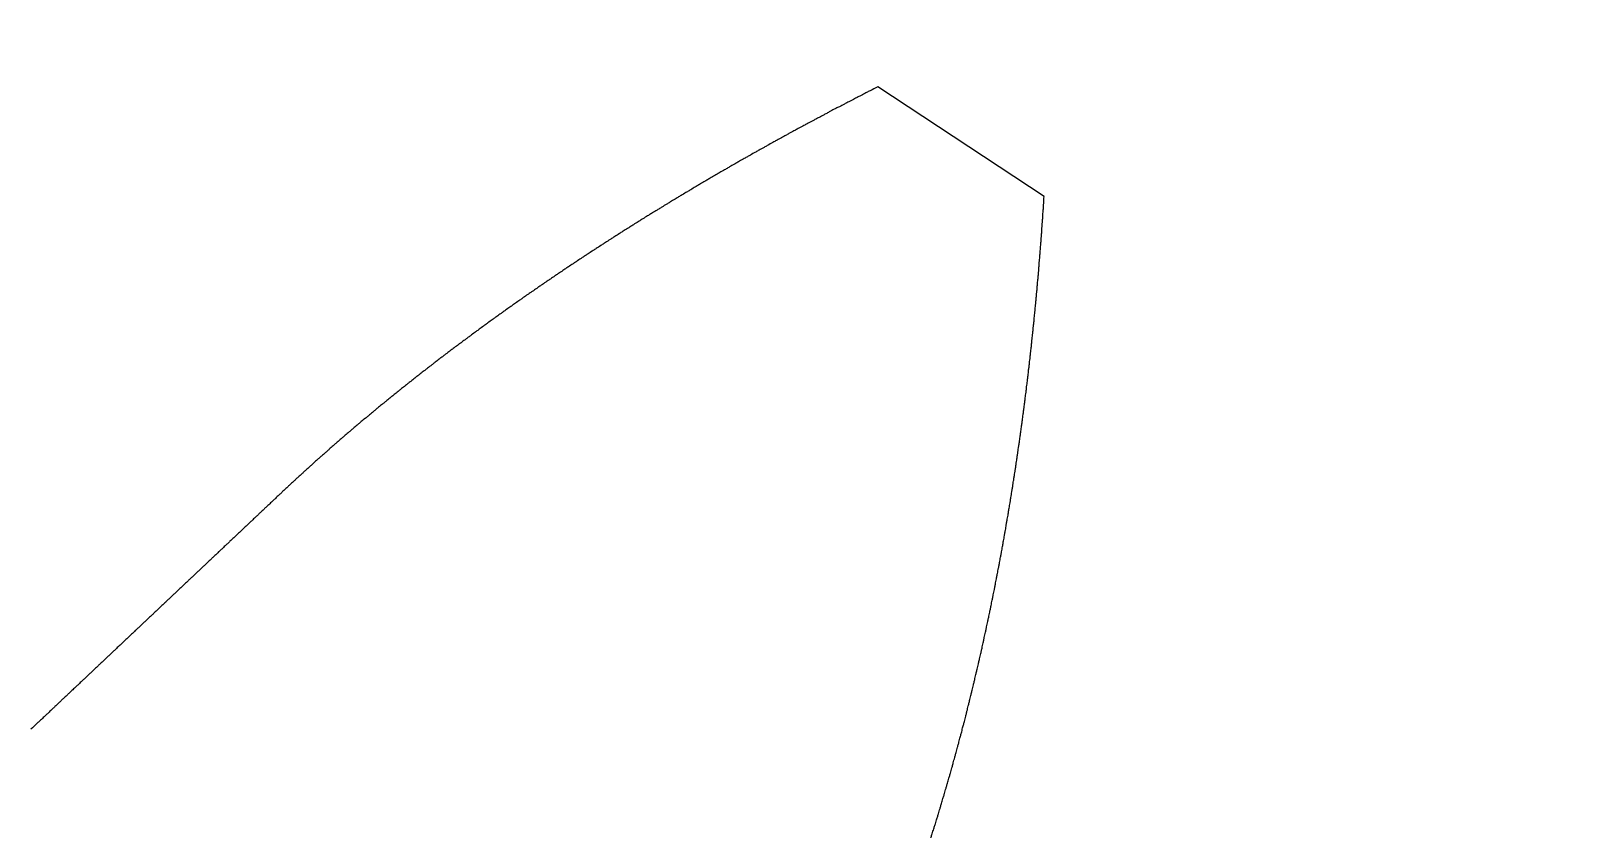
# Model space of a CAD drawing. Header units: millimetres. Extents: x -99 to 99, y -114 to 99.
# Drawn here: x 32.99 to 52.26, y 59.22 to 69.15 of the extents above; entities that cross this region are included whole.
import ezdxf

# ---------------------------------------------------------------- set-up
doc = ezdxf.new("R2010")
doc.units = ezdxf.units.MM

msp = doc.modelspace()

# ---------------------------------------------------------------- linework, layer by layer
at = {"color": 7, "linetype": 'Continuous', "lineweight": 25}
msp.add_line((45.61, 67.09), (43.538, 68.452), dxfattribs=at)
msp.add_circle((0, 0), 99, dxfattribs=at)
for points, knots in [([(43.538, 68.452), (43.506, 68.436), (43.474, 68.42), (43.442, 68.403), (43.435, 68.4), (43.42, 68.393), (43.399, 68.382), (43.385, 68.374), (43.378, 68.371), (43.357, 68.36), (43.335, 68.349), (43.314, 68.338), (43.307, 68.334), (43.293, 68.327), (43.271, 68.316), (43.257, 68.309), (43.25, 68.305), (43.229, 68.294), (43.208, 68.283), (43.187, 68.272), (43.179, 68.269), (43.165, 68.261), (43.144, 68.25), (43.13, 68.243), (43.123, 68.239), (43.102, 68.228), (43.081, 68.217), (43.06, 68.206), (43.053, 68.202), (43.038, 68.195), (43.017, 68.184), (43.003, 68.177), (42.996, 68.173), (42.975, 68.162), (42.954, 68.151), (42.933, 68.14), (42.926, 68.136), (42.912, 68.128), (42.891, 68.117), (42.877, 68.11), (42.87, 68.106), (42.849, 68.095), (42.828, 68.084), (42.807, 68.073), (42.8, 68.069), (42.786, 68.062), (42.765, 68.05), (42.751, 68.043), (42.744, 68.039), (42.723, 68.028), (42.702, 68.017), (42.681, 68.005), (42.674, 68.002), (42.66, 67.994), (42.639, 67.983), (42.625, 67.976), (42.619, 67.972), (42.598, 67.961), (42.577, 67.949), (42.556, 67.938), (42.549, 67.934), (42.535, 67.927), (42.514, 67.915), (42.5, 67.908), (42.494, 67.904), (42.473, 67.893), (42.452, 67.881), (42.431, 67.87), (42.424, 67.866), (42.41, 67.859), (42.39, 67.847), (42.376, 67.84), (42.369, 67.836), (42.348, 67.825), (42.327, 67.813), (42.307, 67.802), (42.3, 67.798), (42.286, 67.79), (42.265, 67.779), (42.252, 67.771), (42.245, 67.768), (42.224, 67.756), (42.203, 67.745), (42.183, 67.733), (42.176, 67.729), (42.162, 67.722), (42.142, 67.71), (42.128, 67.703), (42.121, 67.699), (42.1, 67.687), (42.08, 67.676), (42.059, 67.664), (42.053, 67.661), (42.039, 67.653), (42.018, 67.641), (42.005, 67.634), (41.998, 67.63), (41.977, 67.618), (41.957, 67.607), (41.936, 67.595), (41.929, 67.591), (41.916, 67.584), (41.895, 67.572), (41.882, 67.564), (41.875, 67.56), (41.855, 67.549), (41.834, 67.537), (41.814, 67.526), (41.807, 67.522), (41.793, 67.514), (41.773, 67.502), (41.759, 67.494), (41.753, 67.491), (41.732, 67.479), (41.712, 67.467), (41.692, 67.456), (41.685, 67.452), (41.671, 67.444), (41.651, 67.432), (41.637, 67.424), (41.631, 67.42), (41.61, 67.409), (41.59, 67.397), (41.57, 67.385), (41.563, 67.381), (41.55, 67.374), (41.529, 67.362), (41.516, 67.354), (41.509, 67.35), (41.489, 67.338), (41.469, 67.326), (41.449, 67.315), (41.442, 67.311), (41.428, 67.303), (41.408, 67.291), (41.395, 67.283), (41.388, 67.279), (41.368, 67.267), (41.348, 67.255), (41.328, 67.244), (41.321, 67.24), (41.308, 67.232), (41.288, 67.22), (41.274, 67.212), (41.268, 67.208), (41.248, 67.196), (41.228, 67.184), (41.208, 67.172), (41.201, 67.168), (41.188, 67.16), (41.168, 67.148), (41.154, 67.14), (41.148, 67.136), (41.128, 67.125), (41.108, 67.113), (41.088, 67.101), (41.081, 67.097), (41.068, 67.089), (41.048, 67.077), (41.035, 67.069), (41.028, 67.065), (41.008, 67.053), (40.988, 67.041), (40.968, 67.029), (40.962, 67.025), (40.948, 67.017), (40.929, 67.005), (40.915, 66.996), (40.909, 66.992), (40.889, 66.98), (40.869, 66.968), (40.849, 66.956), (40.843, 66.952), (40.83, 66.944), (40.81, 66.932), (40.797, 66.924), (40.79, 66.92), (40.77, 66.908), (40.751, 66.896), (40.731, 66.883), (40.724, 66.879), (40.711, 66.871), (40.691, 66.859), (40.678, 66.851), (40.672, 66.847), (40.652, 66.835), (40.633, 66.823), (40.613, 66.81), (40.606, 66.806), (40.593, 66.798), (40.574, 66.786), (40.561, 66.778), (40.554, 66.774), (40.535, 66.762), (40.515, 66.749), (40.495, 66.737), (40.489, 66.733), (40.476, 66.725), (40.456, 66.712), (40.443, 66.704), (40.437, 66.7), (40.417, 66.688), (40.398, 66.676), (40.378, 66.663), (40.372, 66.659), (40.359, 66.651), (40.339, 66.639), (40.326, 66.63), (40.32, 66.626), (40.301, 66.614), (40.281, 66.602), (40.262, 66.589), (40.255, 66.585), (40.242, 66.577), (40.223, 66.564), (40.21, 66.556), (40.204, 66.552), (40.184, 66.54), (40.165, 66.527), (40.146, 66.515), (40.139, 66.511), (40.126, 66.502), (40.107, 66.49), (40.094, 66.481), (40.088, 66.477), (40.069, 66.465), (40.049, 66.452), (40.03, 66.44), (40.024, 66.436), (40.011, 66.427), (39.992, 66.415), (39.979, 66.407), (39.972, 66.402), (39.953, 66.39), (39.934, 66.377), (39.915, 66.365), (39.909, 66.361), (39.896, 66.352), (39.877, 66.34), (39.864, 66.331), (39.858, 66.327), (39.839, 66.314), (39.819, 66.302), (39.8, 66.289), (39.794, 66.285), (39.781, 66.277), (39.762, 66.264), (39.75, 66.256), (39.743, 66.251), (39.724, 66.239), (39.705, 66.226), (39.686, 66.213), (39.68, 66.209), (39.667, 66.201), (39.648, 66.188), (39.636, 66.18), (39.629, 66.175), (39.61, 66.163), (39.592, 66.15), (39.573, 66.137), (39.566, 66.133), (39.554, 66.124), (39.535, 66.112), (39.522, 66.103), (39.516, 66.099), (39.497, 66.086), (39.478, 66.073), (39.46, 66.061), (39.453, 66.056), (39.441, 66.048), (39.422, 66.035), (39.409, 66.027), (39.403, 66.022), (39.384, 66.009), (39.366, 65.997), (39.347, 65.984), (39.341, 65.979), (39.328, 65.971), (39.309, 65.958), (39.297, 65.949), (39.291, 65.945), (39.272, 65.932), (39.253, 65.919), (39.235, 65.906), (39.229, 65.902), (39.216, 65.894), (39.198, 65.881), (39.185, 65.872), (39.179, 65.868), (39.16, 65.855), (39.142, 65.842), (39.123, 65.829), (39.117, 65.825), (39.105, 65.816), (39.086, 65.803), (39.074, 65.794), (39.068, 65.79), (39.049, 65.777), (39.031, 65.764), (39.012, 65.751), (39.006, 65.747), (38.994, 65.738), (38.975, 65.725), (38.963, 65.716), (38.957, 65.712), (38.938, 65.699), (38.92, 65.686), (38.902, 65.673), (38.895, 65.668), (38.883, 65.66), (38.865, 65.646), (38.853, 65.638), (38.846, 65.633), (38.828, 65.62), (38.81, 65.607), (38.792, 65.594), (38.785, 65.59), (38.773, 65.581), (38.755, 65.568), (38.743, 65.559), (38.737, 65.554), (38.718, 65.541), (38.7, 65.528), (38.682, 65.515), (38.676, 65.51), (38.664, 65.502), (38.646, 65.488), (38.634, 65.48), (38.627, 65.475), (38.609, 65.462), (38.591, 65.449), (38.573, 65.436), (38.567, 65.431), (38.555, 65.422), (38.537, 65.409), (38.525, 65.4), (38.519, 65.396), (38.501, 65.382), (38.483, 65.369), (38.465, 65.356), (38.459, 65.351), (38.447, 65.342), (38.429, 65.329), (38.417, 65.32), (38.411, 65.316), (38.393, 65.302), (38.375, 65.289), (38.357, 65.276), (38.351, 65.271), (38.339, 65.262), (38.321, 65.249), (38.309, 65.24), (38.303, 65.235), (38.285, 65.222), (38.267, 65.209), (38.249, 65.195), (38.243, 65.191), (38.231, 65.182), (38.214, 65.168), (38.202, 65.159), (38.196, 65.155), (38.178, 65.141), (38.16, 65.128), (38.142, 65.114), (38.137, 65.11), (38.125, 65.101), (38.107, 65.087), (38.095, 65.078), (38.089, 65.074), (38.072, 65.06), (38.054, 65.047), (38.036, 65.033), (38.03, 65.029), (38.019, 65.02), (38.001, 65.006), (37.989, 64.997), (37.983, 64.992), (37.966, 64.979), (37.948, 64.965), (37.93, 64.952), (37.925, 64.947), (37.913, 64.938), (37.895, 64.924), (37.884, 64.915), (37.878, 64.911), (37.86, 64.897), (37.843, 64.883), (37.825, 64.87), (37.82, 64.865), (37.808, 64.856), (37.79, 64.842), (37.779, 64.833), (37.773, 64.829), (37.756, 64.815), (37.738, 64.801), (37.721, 64.787), (37.715, 64.783), (37.703, 64.774), (37.686, 64.76), (37.674, 64.751), (37.669, 64.746), (37.651, 64.732), (37.634, 64.719), (37.617, 64.705), (37.611, 64.7), (37.599, 64.691), (37.582, 64.677), (37.571, 64.668), (37.565, 64.663), (37.548, 64.649), (37.531, 64.636), (37.513, 64.622), (37.508, 64.617), (37.496, 64.608), (37.479, 64.594), (37.468, 64.585), (37.462, 64.58), (37.445, 64.566), (37.428, 64.552), (37.41, 64.538), (37.405, 64.534), (37.393, 64.524), (37.376, 64.51), (37.365, 64.501), (37.359, 64.497), (37.342, 64.483), (37.325, 64.469), (37.308, 64.455), (37.303, 64.45), (37.291, 64.441), (37.274, 64.427), (37.263, 64.417), (37.257, 64.413), (37.24, 64.398), (37.223, 64.384), (37.207, 64.37), (37.201, 64.366), (37.19, 64.356), (37.173, 64.342), (37.162, 64.333), (37.156, 64.328), (37.139, 64.314), (37.122, 64.3), (37.105, 64.286), (37.1, 64.281), (37.089, 64.272), (37.072, 64.258), (37.061, 64.248), (37.055, 64.243), (37.038, 64.229), (37.022, 64.215), (37.005, 64.201), (36.999, 64.196), (36.988, 64.187), (36.972, 64.173), (36.961, 64.163), (36.955, 64.158), (36.938, 64.144), (36.922, 64.13), (36.905, 64.116), (36.9, 64.111), (36.889, 64.101), (36.872, 64.087), (36.861, 64.078), (36.855, 64.073), (36.839, 64.059), (36.822, 64.044), (36.806, 64.03), (36.8, 64.025), (36.789, 64.016), (36.773, 64.001), (36.762, 63.992), (36.757, 63.987), (36.74, 63.973), (36.724, 63.958), (36.707, 63.944), (36.702, 63.939), (36.691, 63.93), (36.675, 63.915), (36.664, 63.906), (36.658, 63.901), (36.642, 63.886), (36.626, 63.872), (36.609, 63.857), (36.604, 63.853), (36.593, 63.843), (36.577, 63.829), (36.566, 63.819), (36.561, 63.814), (36.544, 63.8), (36.528, 63.785), (36.512, 63.771), (36.507, 63.766), (36.496, 63.756), (36.48, 63.742), (36.469, 63.732), (36.464, 63.727), (36.448, 63.712), (36.432, 63.698), (36.415, 63.683), (36.41, 63.678), (36.399, 63.669), (36.383, 63.654), (36.373, 63.644), (36.367, 63.639), (36.351, 63.625), (36.335, 63.61), (36.319, 63.596), (36.314, 63.591), (36.304, 63.581), (36.288, 63.566), (36.277, 63.557), (36.272, 63.552), (36.256, 63.537), (36.24, 63.522), (36.224, 63.508), (36.219, 63.503), (36.208, 63.493), (36.193, 63.478), (36.182, 63.468), (36.177, 63.463), (36.161, 63.449), (36.145, 63.434), (36.13, 63.419), (36.124, 63.414), (36.114, 63.404), (36.098, 63.389), (36.088, 63.38), (36.082, 63.375), (36.067, 63.36), (36.051, 63.345), (36.035, 63.33), (36.03, 63.325), (36.02, 63.315), (36.004, 63.301), (35.993, 63.291), (35.988, 63.286), (35.973, 63.271), (35.957, 63.256), (35.941, 63.241), (35.936, 63.236), (35.925, 63.227), (35.91, 63.212), (35.899, 63.202), (35.894, 63.197), (35.878, 63.182), (35.863, 63.167), (35.847, 63.153), (35.842, 63.148), (35.831, 63.138), (35.816, 63.123), (35.805, 63.113), (35.8, 63.108), (35.784, 63.093), (35.769, 63.079), (35.753, 63.064), (35.748, 63.059), (35.737, 63.049), (35.721, 63.034), (35.711, 63.024), (35.706, 63.019), (35.69, 63.004), (35.674, 62.99), (35.659, 62.975), (35.653, 62.97), (35.643, 62.96), (35.627, 62.945), (35.617, 62.935), (35.612, 62.93), (35.596, 62.916), (35.58, 62.901), (35.564, 62.886), (35.559, 62.881), (35.549, 62.871), (35.533, 62.856), (35.523, 62.846), (35.517, 62.842), (35.502, 62.827), (35.486, 62.812), (35.47, 62.797), (35.465, 62.792), (35.455, 62.782), (35.439, 62.767), (35.428, 62.758), (35.423, 62.753), (35.407, 62.738), (35.392, 62.723), (35.376, 62.708), (35.371, 62.703), (35.36, 62.693), (35.345, 62.679), (35.334, 62.669), (35.329, 62.664), (35.313, 62.649), (35.297, 62.634), (35.282, 62.619), (35.276, 62.614), (35.266, 62.604), (35.25, 62.59), (35.24, 62.58), (35.235, 62.575), (35.219, 62.56), (35.203, 62.545), (35.187, 62.53), (35.182, 62.525), (35.172, 62.515), (35.156, 62.501), (35.146, 62.491), (35.14, 62.486), (35.125, 62.471), (35.109, 62.456), (35.093, 62.441), (35.088, 62.436), (35.077, 62.427), (35.062, 62.412), (35.051, 62.402), (35.046, 62.397), (35.03, 62.382), (35.015, 62.367), (34.999, 62.352), (34.994, 62.347), (34.983, 62.338), (34.967, 62.323), (34.957, 62.313), (34.952, 62.308), (34.936, 62.293), (34.92, 62.278), (34.905, 62.263), (34.899, 62.258), (34.889, 62.249), (34.873, 62.234), (34.863, 62.224), (34.857, 62.219), (34.842, 62.204), (34.826, 62.189), (34.81, 62.174), (34.805, 62.169), (34.794, 62.16), (34.779, 62.145), (34.768, 62.135), (34.763, 62.13), (34.747, 62.115), (34.732, 62.1), (34.716, 62.085), (34.711, 62.08), (34.7, 62.071), (34.684, 62.056), (34.674, 62.046), (34.669, 62.041), (34.653, 62.026), (34.637, 62.011), (34.621, 61.996), (34.616, 61.991), (34.606, 61.982), (34.59, 61.967), (34.58, 61.957), (34.574, 61.952), (34.559, 61.937), (34.543, 61.922), (34.527, 61.907), (34.522, 61.902), (34.511, 61.892), (34.496, 61.878), (34.485, 61.868), (34.48, 61.863), (34.464, 61.848), (34.448, 61.833), (34.433, 61.818), (34.427, 61.813), (34.417, 61.803), (34.401, 61.789), (34.391, 61.779), (34.386, 61.774), (34.37, 61.759), (34.354, 61.744), (34.338, 61.729), (34.333, 61.724), (34.323, 61.714), (34.307, 61.699), (34.296, 61.69), (34.291, 61.685), (34.275, 61.67), (34.26, 61.655), (34.244, 61.64), (34.239, 61.635), (34.228, 61.625), (34.212, 61.61), (34.202, 61.6), (34.197, 61.596), (34.181, 61.581), (34.165, 61.566), (34.149, 61.551), (34.144, 61.546), (34.134, 61.536), (34.118, 61.521), (34.107, 61.511), (34.102, 61.506), (34.086, 61.492), (34.071, 61.477), (34.055, 61.462), (34.05, 61.457), (34.039, 61.447), (34.023, 61.432), (34.013, 61.422), (34.008, 61.417), (33.992, 61.402), (33.976, 61.388), (33.96, 61.373), (33.955, 61.368), (33.945, 61.358), (33.929, 61.343), (33.918, 61.333), (33.913, 61.328), (33.897, 61.313), (33.882, 61.298), (33.866, 61.284), (33.861, 61.279), (33.85, 61.269), (33.834, 61.254), (33.824, 61.244), (33.819, 61.239), (33.803, 61.224), (33.787, 61.209), (33.771, 61.194), (33.766, 61.189), (33.756, 61.18), (33.74, 61.165), (33.729, 61.155), (33.724, 61.15), (33.708, 61.135), (33.693, 61.12), (33.677, 61.105), (33.672, 61.1), (33.661, 61.09), (33.645, 61.075), (33.635, 61.066), (33.63, 61.061), (33.614, 61.046), (33.598, 61.031), (33.582, 61.016), (33.577, 61.011), (33.567, 61.001), (33.551, 60.986), (33.54, 60.976), (33.535, 60.971), (33.519, 60.957), (33.504, 60.942), (33.488, 60.927), (33.483, 60.922), (33.472, 60.912), (33.456, 60.897), (33.446, 60.887), (33.441, 60.882), (33.425, 60.867), (33.409, 60.852), (33.393, 60.838), (33.388, 60.833), (33.377, 60.823), (33.362, 60.808), (33.351, 60.798), (33.346, 60.793), (33.33, 60.778), (33.314, 60.763), (33.299, 60.748), (33.293, 60.743), (33.283, 60.733), (33.267, 60.719), (33.257, 60.709), (33.251, 60.704), (33.236, 60.689), (33.22, 60.674), (33.204, 60.659), (33.199, 60.654), (33.188, 60.644), (33.172, 60.629), (33.162, 60.619), (33.157, 60.614), (33.141, 60.6), (33.125, 60.585), (33.109, 60.57), (33.104, 60.565), (33.094, 60.555), (33.078, 60.54), (33.067, 60.53), (33.062, 60.525), (33.038, 60.503), (33.015, 60.48), (32.991, 60.458)], [0, 0, 0, 0, 0.008107, 0.008107, 0.008107, 0.009907, 0.011708, 0.013508, 0.013508, 0.013508, 0.018904, 0.018904, 0.018904, 0.020702, 0.022499, 0.024297, 0.024297, 0.024297, 0.029685, 0.029685, 0.029685, 0.03148, 0.033275, 0.035069, 0.035069, 0.035069, 0.040449, 0.040449, 0.040449, 0.042241, 0.044033, 0.045825, 0.045825, 0.045825, 0.051197, 0.051197, 0.051197, 0.052986, 0.054776, 0.056565, 0.056565, 0.056565, 0.061928, 0.061928, 0.061928, 0.063715, 0.065501, 0.067288, 0.067288, 0.067288, 0.072643, 0.072643, 0.072643, 0.074427, 0.07621, 0.077994, 0.077994, 0.077994, 0.083341, 0.083341, 0.083341, 0.085122, 0.086903, 0.088684, 0.088684, 0.088684, 0.094023, 0.094023, 0.094023, 0.095801, 0.097579, 0.099358, 0.099358, 0.099358, 0.104688, 0.104688, 0.104688, 0.106464, 0.108239, 0.110015, 0.110015, 0.110015, 0.115337, 0.115337, 0.115337, 0.11711, 0.118882, 0.120655, 0.120655, 0.120655, 0.125969, 0.125969, 0.125969, 0.127739, 0.129509, 0.131279, 0.131279, 0.131279, 0.136585, 0.136585, 0.136585, 0.138352, 0.140119, 0.141886, 0.141886, 0.141886, 0.147184, 0.147184, 0.147184, 0.148948, 0.150713, 0.152477, 0.152477, 0.152477, 0.157767, 0.157767, 0.157767, 0.159528, 0.16129, 0.163052, 0.163052, 0.163052, 0.168333, 0.168333, 0.168333, 0.170092, 0.171851, 0.17361, 0.17361, 0.17361, 0.178883, 0.178883, 0.178883, 0.180639, 0.182395, 0.184151, 0.184151, 0.184151, 0.189416, 0.189416, 0.189416, 0.191169, 0.192923, 0.194676, 0.194676, 0.194676, 0.199933, 0.199933, 0.199933, 0.201683, 0.203434, 0.205185, 0.205185, 0.205185, 0.210433, 0.210433, 0.210433, 0.212181, 0.213929, 0.215677, 0.215677, 0.215677, 0.220916, 0.220916, 0.220916, 0.222662, 0.224407, 0.226152, 0.226152, 0.226152, 0.231384, 0.231384, 0.231384, 0.233126, 0.234869, 0.236611, 0.236611, 0.236611, 0.241834, 0.241834, 0.241834, 0.243574, 0.245314, 0.247053, 0.247053, 0.247053, 0.252268, 0.252268, 0.252268, 0.254005, 0.255742, 0.257479, 0.257479, 0.257479, 0.262686, 0.262686, 0.262686, 0.26442, 0.266155, 0.267889, 0.267889, 0.267889, 0.273087, 0.273087, 0.273087, 0.274819, 0.27655, 0.278282, 0.278282, 0.278282, 0.283472, 0.283472, 0.283472, 0.285201, 0.286929, 0.288658, 0.288658, 0.288658, 0.29384, 0.29384, 0.29384, 0.295566, 0.297292, 0.299018, 0.299018, 0.299018, 0.304192, 0.304192, 0.304192, 0.305915, 0.307638, 0.309362, 0.309362, 0.309362, 0.314527, 0.314527, 0.314527, 0.316247, 0.317968, 0.319688, 0.319688, 0.319688, 0.324846, 0.324846, 0.324846, 0.326563, 0.328281, 0.329999, 0.329999, 0.329999, 0.335148, 0.335148, 0.335148, 0.336863, 0.338578, 0.340293, 0.340293, 0.340293, 0.345434, 0.345434, 0.345434, 0.347146, 0.348858, 0.35057, 0.35057, 0.35057, 0.355703, 0.355703, 0.355703, 0.357412, 0.359122, 0.360831, 0.360831, 0.360831, 0.365955, 0.365955, 0.365955, 0.367662, 0.369369, 0.371076, 0.371076, 0.371076, 0.376192, 0.376192, 0.376192, 0.377895, 0.379599, 0.381303, 0.381303, 0.381303, 0.386411, 0.386411, 0.386411, 0.388112, 0.389814, 0.391515, 0.391515, 0.391515, 0.396614, 0.396614, 0.396614, 0.398313, 0.400011, 0.40171, 0.40171, 0.40171, 0.406801, 0.406801, 0.406801, 0.408497, 0.410192, 0.411888, 0.411888, 0.411888, 0.416971, 0.416971, 0.416971, 0.418664, 0.420357, 0.42205, 0.42205, 0.42205, 0.427125, 0.427125, 0.427125, 0.428815, 0.430505, 0.432195, 0.432195, 0.432195, 0.437262, 0.437262, 0.437262, 0.438949, 0.440637, 0.442324, 0.442324, 0.442324, 0.447383, 0.447383, 0.447383, 0.449067, 0.450752, 0.452437, 0.452437, 0.452437, 0.457487, 0.457487, 0.457487, 0.459169, 0.460851, 0.462533, 0.462533, 0.462533, 0.467574, 0.467574, 0.467574, 0.469254, 0.470933, 0.472612, 0.472612, 0.472612, 0.477646, 0.477646, 0.477646, 0.479322, 0.480998, 0.482675, 0.482675, 0.482675, 0.4877, 0.4877, 0.4877, 0.489374, 0.491048, 0.492721, 0.492721, 0.492721, 0.497738, 0.497738, 0.497738, 0.499409, 0.50108, 0.502751, 0.502751, 0.502751, 0.50776, 0.50776, 0.50776, 0.509428, 0.511096, 0.512765, 0.512765, 0.512765, 0.517765, 0.517765, 0.517765, 0.519431, 0.521096, 0.522761, 0.522761, 0.522761, 0.527754, 0.527754, 0.527754, 0.529416, 0.531079, 0.532742, 0.532742, 0.532742, 0.537726, 0.537726, 0.537726, 0.539386, 0.541046, 0.542706, 0.542706, 0.542706, 0.547681, 0.547681, 0.547681, 0.549339, 0.550996, 0.552653, 0.552653, 0.552653, 0.557621, 0.557621, 0.557621, 0.559275, 0.560929, 0.562584, 0.562584, 0.562584, 0.567543, 0.567543, 0.567543, 0.569195, 0.570847, 0.572498, 0.572498, 0.572498, 0.577449, 0.577449, 0.577449, 0.579098, 0.580747, 0.582396, 0.582396, 0.582396, 0.587339, 0.587339, 0.587339, 0.588985, 0.590631, 0.592278, 0.592278, 0.592278, 0.597212, 0.597212, 0.597212, 0.598855, 0.600499, 0.602142, 0.602142, 0.602142, 0.607069, 0.607069, 0.607069, 0.608709, 0.61035, 0.611991, 0.611991, 0.611991, 0.616909, 0.616909, 0.616909, 0.618547, 0.620185, 0.621823, 0.621823, 0.621823, 0.626732, 0.626732, 0.626732, 0.628368, 0.630003, 0.631638, 0.631638, 0.631638, 0.636539, 0.636539, 0.636539, 0.638172, 0.639804, 0.641437, 0.641437, 0.641437, 0.64633, 0.64633, 0.64633, 0.64796, 0.649589, 0.651219, 0.651219, 0.651219, 0.656104, 0.656104, 0.656104, 0.657731, 0.659358, 0.660985, 0.660985, 0.660985, 0.665862, 0.665862, 0.665862, 0.667486, 0.66911, 0.670734, 0.670734, 0.670734, 0.675603, 0.675603, 0.675603, 0.677225, 0.678847, 0.68047, 0.68047, 0.68047, 0.685335, 0.685335, 0.685335, 0.686956, 0.688578, 0.6902, 0.6902, 0.6902, 0.695066, 0.695066, 0.695066, 0.696688, 0.69831, 0.699932, 0.699932, 0.699932, 0.704799, 0.704799, 0.704799, 0.706421, 0.708043, 0.709666, 0.709666, 0.709666, 0.714533, 0.714533, 0.714533, 0.716156, 0.717778, 0.719401, 0.719401, 0.719401, 0.724269, 0.724269, 0.724269, 0.725892, 0.727515, 0.729138, 0.729138, 0.729138, 0.734007, 0.734007, 0.734007, 0.73563, 0.737253, 0.738876, 0.738876, 0.738876, 0.743746, 0.743746, 0.743746, 0.745369, 0.746993, 0.748616, 0.748616, 0.748616, 0.753486, 0.753486, 0.753486, 0.75511, 0.756734, 0.758357, 0.758357, 0.758357, 0.763229, 0.763229, 0.763229, 0.764853, 0.766477, 0.768101, 0.768101, 0.768101, 0.772973, 0.772973, 0.772973, 0.774597, 0.776221, 0.777845, 0.777845, 0.777845, 0.782718, 0.782718, 0.782718, 0.784343, 0.785967, 0.787592, 0.787592, 0.787592, 0.792466, 0.792466, 0.792466, 0.79409, 0.795715, 0.79734, 0.79734, 0.79734, 0.802215, 0.802215, 0.802215, 0.80384, 0.805465, 0.80709, 0.80709, 0.80709, 0.811965, 0.811965, 0.811965, 0.81359, 0.815216, 0.816841, 0.816841, 0.816841, 0.821717, 0.821717, 0.821717, 0.823343, 0.824969, 0.826594, 0.826594, 0.826594, 0.831471, 0.831471, 0.831471, 0.833097, 0.834723, 0.836349, 0.836349, 0.836349, 0.841227, 0.841227, 0.841227, 0.842853, 0.844479, 0.846105, 0.846105, 0.846105, 0.850984, 0.850984, 0.850984, 0.852611, 0.854237, 0.855863, 0.855863, 0.855863, 0.860743, 0.860743, 0.860743, 0.86237, 0.863997, 0.865623, 0.865623, 0.865623, 0.870504, 0.870504, 0.870504, 0.872131, 0.873758, 0.875385, 0.875385, 0.875385, 0.880266, 0.880266, 0.880266, 0.881894, 0.883521, 0.885148, 0.885148, 0.885148, 0.89003, 0.89003, 0.89003, 0.891658, 0.893286, 0.894913, 0.894913, 0.894913, 0.899796, 0.899796, 0.899796, 0.901424, 0.903052, 0.90468, 0.90468, 0.90468, 0.909564, 0.909564, 0.909564, 0.911192, 0.91282, 0.914449, 0.914449, 0.914449, 0.919333, 0.919333, 0.919333, 0.920962, 0.92259, 0.924219, 0.924219, 0.924219, 0.929105, 0.929105, 0.929105, 0.930733, 0.932362, 0.933991, 0.933991, 0.933991, 0.938878, 0.938878, 0.938878, 0.940507, 0.942136, 0.943765, 0.943765, 0.943765, 0.948653, 0.948653, 0.948653, 0.950282, 0.951911, 0.953541, 0.953541, 0.953541, 0.958429, 0.958429, 0.958429, 0.960059, 0.961688, 0.963318, 0.963318, 0.963318, 0.968208, 0.968208, 0.968208, 0.969838, 0.971467, 0.973097, 0.973097, 0.973097, 0.977988, 0.977988, 0.977988, 0.979618, 0.981248, 0.982879, 0.982879, 0.982879, 0.98777, 0.98777, 0.98777, 0.989401, 0.991031, 0.992662, 0.992662, 0.992662, 1, 1, 1, 1]), ([(42.447, 54.239), (42.458, 54.27), (42.469, 54.3), (42.48, 54.331), (42.482, 54.338), (42.487, 54.351), (42.495, 54.372), (42.5, 54.385), (42.502, 54.392), (42.51, 54.412), (42.517, 54.433), (42.524, 54.453), (42.527, 54.46), (42.532, 54.474), (42.539, 54.494), (42.544, 54.507), (42.547, 54.514), (42.554, 54.535), (42.562, 54.555), (42.569, 54.575), (42.571, 54.582), (42.576, 54.596), (42.584, 54.616), (42.589, 54.63), (42.591, 54.637), (42.599, 54.657), (42.606, 54.677), (42.613, 54.698), (42.616, 54.704), (42.621, 54.718), (42.628, 54.738), (42.633, 54.752), (42.636, 54.759), (42.643, 54.779), (42.65, 54.799), (42.658, 54.82), (42.66, 54.827), (42.665, 54.84), (42.673, 54.861), (42.678, 54.874), (42.68, 54.881), (42.688, 54.901), (42.695, 54.922), (42.702, 54.942), (42.705, 54.949), (42.71, 54.962), (42.717, 54.983), (42.722, 54.996), (42.725, 55.003), (42.732, 55.023), (42.739, 55.044), (42.747, 55.064), (42.749, 55.071), (42.754, 55.085), (42.762, 55.105), (42.767, 55.118), (42.769, 55.125), (42.776, 55.146), (42.784, 55.166), (42.791, 55.186), (42.794, 55.193), (42.799, 55.207), (42.806, 55.227), (42.811, 55.241), (42.813, 55.247), (42.821, 55.268), (42.828, 55.288), (42.836, 55.308), (42.838, 55.315), (42.843, 55.329), (42.851, 55.349), (42.855, 55.363), (42.858, 55.369), (42.865, 55.39), (42.873, 55.41), (42.88, 55.431), (42.883, 55.437), (42.888, 55.451), (42.895, 55.471), (42.9, 55.485), (42.902, 55.492), (42.91, 55.512), (42.917, 55.532), (42.925, 55.553), (42.927, 55.559), (42.932, 55.573), (42.939, 55.593), (42.944, 55.607), (42.947, 55.614), (42.954, 55.634), (42.962, 55.654), (42.969, 55.675), (42.971, 55.681), (42.976, 55.695), (42.984, 55.715), (42.989, 55.729), (42.991, 55.736), (42.999, 55.756), (43.006, 55.776), (43.013, 55.797), (43.016, 55.803), (43.021, 55.817), (43.028, 55.837), (43.033, 55.851), (43.036, 55.858), (43.043, 55.878), (43.05, 55.898), (43.058, 55.919), (43.06, 55.925), (43.065, 55.939), (43.073, 55.959), (43.078, 55.973), (43.08, 55.98), (43.087, 56), (43.095, 56.02), (43.102, 56.041), (43.105, 56.047), (43.11, 56.061), (43.117, 56.081), (43.122, 56.095), (43.124, 56.102), (43.132, 56.122), (43.139, 56.142), (43.147, 56.163), (43.149, 56.169), (43.154, 56.183), (43.161, 56.203), (43.166, 56.217), (43.169, 56.224), (43.176, 56.244), (43.184, 56.264), (43.191, 56.285), (43.193, 56.291), (43.198, 56.305), (43.206, 56.325), (43.211, 56.339), (43.213, 56.346), (43.221, 56.366), (43.228, 56.386), (43.235, 56.406), (43.238, 56.413), (43.243, 56.427), (43.25, 56.447), (43.255, 56.461), (43.258, 56.467), (43.265, 56.488), (43.272, 56.508), (43.28, 56.528), (43.282, 56.535), (43.287, 56.549), (43.295, 56.569), (43.299, 56.583), (43.302, 56.589), (43.309, 56.61), (43.317, 56.63), (43.324, 56.65), (43.327, 56.657), (43.332, 56.671), (43.339, 56.691), (43.344, 56.704), (43.346, 56.711), (43.354, 56.731), (43.361, 56.752), (43.368, 56.772), (43.371, 56.779), (43.376, 56.792), (43.383, 56.813), (43.388, 56.826), (43.391, 56.833), (43.398, 56.853), (43.405, 56.874), (43.413, 56.894), (43.415, 56.901), (43.42, 56.914), (43.428, 56.935), (43.433, 56.948), (43.435, 56.955), (43.442, 56.975), (43.45, 56.995), (43.457, 57.016), (43.46, 57.023), (43.465, 57.036), (43.472, 57.056), (43.477, 57.07), (43.479, 57.077), (43.487, 57.097), (43.494, 57.117), (43.501, 57.138), (43.504, 57.144), (43.509, 57.158), (43.516, 57.178), (43.521, 57.192), (43.524, 57.198), (43.531, 57.219), (43.538, 57.239), (43.546, 57.259), (43.548, 57.266), (43.553, 57.28), (43.561, 57.3), (43.565, 57.313), (43.568, 57.32), (43.575, 57.341), (43.583, 57.361), (43.59, 57.381), (43.593, 57.388), (43.597, 57.401), (43.605, 57.422), (43.61, 57.435), (43.612, 57.442), (43.62, 57.462), (43.627, 57.483), (43.634, 57.503), (43.637, 57.51), (43.642, 57.523), (43.649, 57.543), (43.654, 57.557), (43.657, 57.564), (43.664, 57.584), (43.671, 57.604), (43.679, 57.625), (43.681, 57.631), (43.686, 57.645), (43.693, 57.665), (43.698, 57.679), (43.701, 57.685), (43.708, 57.706), (43.716, 57.726), (43.723, 57.746), (43.725, 57.753), (43.73, 57.767), (43.738, 57.787), (43.743, 57.8), (43.745, 57.807), (43.753, 57.827), (43.76, 57.848), (43.767, 57.868), (43.77, 57.875), (43.775, 57.888), (43.782, 57.908), (43.787, 57.922), (43.789, 57.929), (43.797, 57.949), (43.804, 57.969), (43.812, 57.99), (43.814, 57.996), (43.819, 58.01), (43.826, 58.03), (43.831, 58.044), (43.834, 58.05), (43.841, 58.071), (43.848, 58.091), (43.856, 58.111), (43.858, 58.118), (43.863, 58.131), (43.871, 58.152), (43.876, 58.165), (43.878, 58.172), (43.885, 58.192), (43.893, 58.213), (43.9, 58.233), (43.903, 58.24), (43.907, 58.253), (43.915, 58.273), (43.92, 58.287), (43.922, 58.294), (43.929, 58.314), (43.937, 58.334), (43.944, 58.355), (43.947, 58.361), (43.951, 58.375), (43.959, 58.395), (43.964, 58.409), (43.966, 58.416), (43.973, 58.436), (43.98, 58.456), (43.988, 58.477), (43.99, 58.484), (43.995, 58.497), (44.002, 58.518), (44.007, 58.531), (44.009, 58.538), (44.016, 58.558), (44.023, 58.579), (44.03, 58.599), (44.033, 58.606), (44.038, 58.62), (44.045, 58.64), (44.049, 58.654), (44.052, 58.661), (44.059, 58.681), (44.066, 58.702), (44.073, 58.722), (44.075, 58.729), (44.08, 58.743), (44.087, 58.764), (44.091, 58.777), (44.093, 58.784), (44.1, 58.805), (44.107, 58.825), (44.114, 58.846), (44.116, 58.853), (44.121, 58.867), (44.128, 58.887), (44.132, 58.901), (44.135, 58.908), (44.141, 58.929), (44.148, 58.949), (44.155, 58.97), (44.157, 58.977), (44.162, 58.991), (44.169, 59.011), (44.173, 59.025), (44.175, 59.032), (44.182, 59.053), (44.189, 59.074), (44.195, 59.094), (44.198, 59.101), (44.202, 59.115), (44.209, 59.136), (44.213, 59.15), (44.215, 59.157), (44.222, 59.178), (44.228, 59.198), (44.235, 59.219), (44.237, 59.226), (44.242, 59.24), (44.248, 59.261), (44.252, 59.275), (44.255, 59.282), (44.261, 59.303), (44.268, 59.324), (44.274, 59.345), (44.276, 59.351), (44.281, 59.365), (44.287, 59.386), (44.291, 59.4), (44.293, 59.407), (44.3, 59.428), (44.306, 59.449), (44.313, 59.47), (44.315, 59.477), (44.319, 59.491), (44.325, 59.512), (44.33, 59.526), (44.332, 59.533), (44.338, 59.554), (44.344, 59.575), (44.35, 59.596), (44.353, 59.603), (44.357, 59.617), (44.363, 59.638), (44.367, 59.652), (44.369, 59.659), (44.375, 59.681), (44.382, 59.702), (44.388, 59.723), (44.39, 59.73), (44.394, 59.744), (44.4, 59.765), (44.404, 59.779), (44.406, 59.786), (44.412, 59.807), (44.418, 59.828), (44.424, 59.85), (44.427, 59.857), (44.431, 59.871), (44.437, 59.892), (44.441, 59.906), (44.443, 59.913), (44.449, 59.934), (44.455, 59.956), (44.461, 59.977), (44.463, 59.984), (44.467, 59.998), (44.473, 60.019), (44.477, 60.034), (44.478, 60.041), (44.484, 60.062), (44.49, 60.083), (44.496, 60.105), (44.498, 60.112), (44.502, 60.126), (44.508, 60.147), (44.512, 60.161), (44.514, 60.169), (44.52, 60.19), (44.525, 60.211), (44.531, 60.233), (44.533, 60.24), (44.537, 60.254), (44.543, 60.275), (44.547, 60.29), (44.548, 60.297), (44.554, 60.318), (44.56, 60.34), (44.566, 60.361), (44.567, 60.368), (44.571, 60.382), (44.577, 60.404), (44.581, 60.418), (44.583, 60.425), (44.588, 60.447), (44.594, 60.468), (44.599, 60.49), (44.601, 60.497), (44.605, 60.511), (44.611, 60.533), (44.614, 60.547), (44.616, 60.554), (44.622, 60.576), (44.627, 60.598), (44.633, 60.619), (44.635, 60.626), (44.638, 60.641), (44.644, 60.662), (44.647, 60.677), (44.649, 60.684), (44.655, 60.705), (44.66, 60.727), (44.665, 60.749), (44.667, 60.756), (44.671, 60.77), (44.676, 60.792), (44.68, 60.806), (44.682, 60.814), (44.687, 60.835), (44.692, 60.857), (44.698, 60.879), (44.699, 60.886), (44.703, 60.9), (44.708, 60.922), (44.712, 60.936), (44.714, 60.944), (44.719, 60.965), (44.724, 60.987), (44.729, 61.009), (44.731, 61.016), (44.735, 61.031), (44.74, 61.052), (44.743, 61.067), (44.745, 61.074), (44.75, 61.096), (44.755, 61.118), (44.76, 61.139), (44.762, 61.147), (44.765, 61.161), (44.771, 61.183), (44.774, 61.198), (44.776, 61.205), (44.781, 61.227), (44.786, 61.249), (44.791, 61.27), (44.793, 61.278), (44.796, 61.292), (44.801, 61.314), (44.804, 61.329), (44.806, 61.336), (44.811, 61.358), (44.816, 61.38), (44.821, 61.402), (44.823, 61.409), (44.826, 61.424), (44.831, 61.446), (44.834, 61.46), (44.836, 61.468), (44.841, 61.49), (44.845, 61.511), (44.85, 61.533), (44.852, 61.541), (44.855, 61.555), (44.86, 61.577), (44.863, 61.592), (44.865, 61.599), (44.87, 61.621), (44.874, 61.643), (44.879, 61.665), (44.881, 61.673), (44.884, 61.688), (44.889, 61.71), (44.892, 61.724), (44.894, 61.732), (44.898, 61.754), (44.903, 61.776), (44.908, 61.798), (44.909, 61.805), (44.912, 61.82), (44.917, 61.842), (44.92, 61.857), (44.922, 61.864), (44.926, 61.886), (44.931, 61.908), (44.935, 61.931), (44.937, 61.938), (44.94, 61.953), (44.945, 61.975), (44.948, 61.99), (44.949, 61.997), (44.954, 62.019), (44.958, 62.041), (44.963, 62.064), (44.964, 62.071), (44.967, 62.086), (44.972, 62.108), (44.975, 62.123), (44.976, 62.13), (44.981, 62.152), (44.985, 62.175), (44.99, 62.197), (44.991, 62.204), (44.994, 62.219), (44.998, 62.242), (45.001, 62.256), (45.003, 62.264), (45.007, 62.286), (45.012, 62.308), (45.016, 62.331), (45.017, 62.338), (45.02, 62.353), (45.025, 62.375), (45.027, 62.39), (45.029, 62.398), (45.033, 62.42), (45.037, 62.442), (45.042, 62.465), (45.043, 62.472), (45.046, 62.487), (45.05, 62.509), (45.053, 62.524), (45.054, 62.532), (45.058, 62.554), (45.063, 62.577), (45.067, 62.599), (45.068, 62.607), (45.071, 62.621), (45.075, 62.644), (45.078, 62.659), (45.079, 62.666), (45.083, 62.689), (45.087, 62.711), (45.092, 62.734), (45.093, 62.741), (45.096, 62.756), (45.1, 62.779), (45.102, 62.794), (45.104, 62.801), (45.108, 62.824), (45.112, 62.846), (45.116, 62.869), (45.117, 62.876), (45.12, 62.891), (45.124, 62.914), (45.126, 62.929), (45.128, 62.936), (45.132, 62.959), (45.135, 62.981), (45.139, 63.004), (45.141, 63.012), (45.143, 63.027), (45.147, 63.049), (45.15, 63.064), (45.151, 63.072), (45.155, 63.094), (45.159, 63.117), (45.163, 63.14), (45.164, 63.147), (45.166, 63.162), (45.17, 63.185), (45.173, 63.2), (45.174, 63.208), (45.178, 63.23), (45.181, 63.253), (45.185, 63.276), (45.186, 63.283), (45.189, 63.298), (45.193, 63.321), (45.195, 63.336), (45.196, 63.344), (45.2, 63.366), (45.204, 63.389), (45.207, 63.412), (45.209, 63.419), (45.211, 63.435), (45.215, 63.457), (45.217, 63.472), (45.218, 63.48), (45.222, 63.503), (45.225, 63.526), (45.229, 63.548), (45.23, 63.556), (45.233, 63.571), (45.236, 63.594), (45.238, 63.609), (45.24, 63.617), (45.243, 63.64), (45.247, 63.662), (45.25, 63.685), (45.251, 63.693), (45.254, 63.708), (45.257, 63.731), (45.259, 63.746), (45.26, 63.754), (45.264, 63.777), (45.267, 63.799), (45.271, 63.822), (45.272, 63.83), (45.274, 63.845), (45.277, 63.868), (45.28, 63.883), (45.281, 63.891), (45.284, 63.914), (45.287, 63.937), (45.291, 63.96), (45.292, 63.967), (45.294, 63.983), (45.297, 64.006), (45.3, 64.021), (45.301, 64.029), (45.304, 64.051), (45.307, 64.074), (45.31, 64.097), (45.311, 64.105), (45.314, 64.12), (45.317, 64.143), (45.319, 64.159), (45.32, 64.166), (45.323, 64.189), (45.326, 64.212), (45.33, 64.235), (45.331, 64.243), (45.333, 64.258), (45.336, 64.282), (45.338, 64.297), (45.339, 64.305), (45.342, 64.328), (45.345, 64.351), (45.348, 64.374), (45.349, 64.381), (45.351, 64.397), (45.354, 64.42), (45.356, 64.435), (45.357, 64.443), (45.36, 64.466), (45.363, 64.489), (45.366, 64.512), (45.367, 64.52), (45.369, 64.535), (45.372, 64.559), (45.374, 64.574), (45.375, 64.582), (45.378, 64.605), (45.381, 64.628), (45.384, 64.651), (45.385, 64.659), (45.387, 64.674), (45.39, 64.698), (45.391, 64.713), (45.392, 64.721), (45.395, 64.744), (45.398, 64.767), (45.401, 64.79), (45.402, 64.798), (45.404, 64.814), (45.407, 64.837), (45.408, 64.852), (45.409, 64.86), (45.412, 64.883), (45.415, 64.907), (45.417, 64.93), (45.418, 64.938), (45.42, 64.953), (45.423, 64.976), (45.425, 64.992), (45.426, 65), (45.428, 65.023), (45.431, 65.046), (45.434, 65.07), (45.434, 65.077), (45.436, 65.093), (45.439, 65.116), (45.441, 65.132), (45.441, 65.14), (45.444, 65.163), (45.447, 65.186), (45.449, 65.21), (45.45, 65.217), (45.452, 65.233), (45.454, 65.256), (45.456, 65.272), (45.457, 65.28), (45.459, 65.303), (45.462, 65.326), (45.464, 65.35), (45.465, 65.358), (45.467, 65.373), (45.469, 65.397), (45.471, 65.412), (45.472, 65.42), (45.474, 65.444), (45.476, 65.467), (45.479, 65.49), (45.48, 65.498), (45.481, 65.514), (45.484, 65.537), (45.485, 65.553), (45.486, 65.561), (45.488, 65.584), (45.491, 65.608), (45.493, 65.631), (45.494, 65.639), (45.495, 65.655), (45.498, 65.678), (45.499, 65.694), (45.5, 65.702), (45.502, 65.725), (45.504, 65.749), (45.507, 65.772), (45.507, 65.78), (45.509, 65.796), (45.511, 65.819), (45.513, 65.835), (45.513, 65.843), (45.515, 65.867), (45.518, 65.89), (45.52, 65.914), (45.521, 65.922), (45.522, 65.937), (45.524, 65.961), (45.525, 65.977), (45.526, 65.984), (45.528, 66.008), (45.53, 66.032), (45.532, 66.055), (45.533, 66.063), (45.535, 66.079), (45.537, 66.103), (45.538, 66.118), (45.539, 66.126), (45.541, 66.15), (45.543, 66.173), (45.545, 66.197), (45.545, 66.205), (45.547, 66.221), (45.549, 66.245), (45.55, 66.26), (45.55, 66.268), (45.552, 66.292), (45.554, 66.316), (45.556, 66.339), (45.557, 66.347), (45.558, 66.363), (45.56, 66.387), (45.561, 66.403), (45.562, 66.41), (45.564, 66.434), (45.566, 66.458), (45.567, 66.482), (45.568, 66.49), (45.569, 66.505), (45.571, 66.529), (45.572, 66.545), (45.573, 66.553), (45.575, 66.577), (45.576, 66.601), (45.578, 66.624), (45.579, 66.632), (45.58, 66.648), (45.582, 66.672), (45.583, 66.688), (45.583, 66.696), (45.585, 66.72), (45.587, 66.743), (45.588, 66.767), (45.589, 66.775), (45.59, 66.791), (45.592, 66.815), (45.593, 66.831), (45.593, 66.839), (45.595, 66.863), (45.596, 66.887), (45.598, 66.91), (45.599, 66.918), (45.6, 66.934), (45.601, 66.958), (45.602, 66.974), (45.603, 66.982), (45.605, 67.018), (45.607, 67.054), (45.61, 67.09)], [0, 0, 0, 0, 0.007338, 0.007338, 0.007338, 0.008969, 0.010599, 0.01223, 0.01223, 0.01223, 0.017121, 0.017121, 0.017121, 0.018752, 0.020382, 0.022012, 0.022012, 0.022012, 0.026903, 0.026903, 0.026903, 0.028533, 0.030162, 0.031792, 0.031792, 0.031792, 0.036682, 0.036682, 0.036682, 0.038312, 0.039941, 0.041571, 0.041571, 0.041571, 0.046459, 0.046459, 0.046459, 0.048089, 0.049718, 0.051347, 0.051347, 0.051347, 0.056235, 0.056235, 0.056235, 0.057864, 0.059493, 0.061122, 0.061122, 0.061122, 0.066009, 0.066009, 0.066009, 0.067638, 0.069267, 0.070895, 0.070895, 0.070895, 0.075781, 0.075781, 0.075781, 0.07741, 0.079038, 0.080667, 0.080667, 0.080667, 0.085551, 0.085551, 0.085551, 0.08718, 0.088808, 0.090436, 0.090436, 0.090436, 0.09532, 0.09532, 0.09532, 0.096948, 0.098576, 0.100204, 0.100204, 0.100204, 0.105087, 0.105087, 0.105087, 0.106714, 0.108342, 0.10997, 0.10997, 0.10997, 0.114852, 0.114852, 0.114852, 0.116479, 0.118106, 0.119734, 0.119734, 0.119734, 0.124615, 0.124615, 0.124615, 0.126242, 0.127869, 0.129496, 0.129496, 0.129496, 0.134377, 0.134377, 0.134377, 0.136003, 0.13763, 0.139257, 0.139257, 0.139257, 0.144137, 0.144137, 0.144137, 0.145763, 0.147389, 0.149016, 0.149016, 0.149016, 0.153895, 0.153895, 0.153895, 0.155521, 0.157147, 0.158773, 0.158773, 0.158773, 0.163651, 0.163651, 0.163651, 0.165277, 0.166903, 0.168529, 0.168529, 0.168529, 0.173406, 0.173406, 0.173406, 0.175031, 0.176657, 0.178283, 0.178283, 0.178283, 0.183159, 0.183159, 0.183159, 0.184784, 0.18641, 0.188035, 0.188035, 0.188035, 0.19291, 0.19291, 0.19291, 0.194535, 0.19616, 0.197785, 0.197785, 0.197785, 0.20266, 0.20266, 0.20266, 0.204285, 0.20591, 0.207534, 0.207534, 0.207534, 0.212408, 0.212408, 0.212408, 0.214033, 0.215657, 0.217282, 0.217282, 0.217282, 0.222155, 0.222155, 0.222155, 0.223779, 0.225403, 0.227027, 0.227027, 0.227027, 0.231899, 0.231899, 0.231899, 0.233523, 0.235147, 0.236771, 0.236771, 0.236771, 0.241643, 0.241643, 0.241643, 0.243266, 0.24489, 0.246514, 0.246514, 0.246514, 0.251384, 0.251384, 0.251384, 0.253007, 0.254631, 0.256254, 0.256254, 0.256254, 0.261124, 0.261124, 0.261124, 0.262747, 0.26437, 0.265993, 0.265993, 0.265993, 0.270862, 0.270862, 0.270862, 0.272485, 0.274108, 0.275731, 0.275731, 0.275731, 0.280599, 0.280599, 0.280599, 0.282222, 0.283844, 0.285467, 0.285467, 0.285467, 0.290334, 0.290334, 0.290334, 0.291957, 0.293579, 0.295201, 0.295201, 0.295201, 0.300068, 0.300068, 0.300068, 0.30169, 0.303312, 0.304934, 0.304934, 0.304934, 0.3098, 0.3098, 0.3098, 0.311422, 0.313044, 0.314665, 0.314665, 0.314665, 0.31953, 0.31953, 0.31953, 0.321153, 0.322775, 0.324397, 0.324397, 0.324397, 0.329266, 0.329266, 0.329266, 0.33089, 0.332514, 0.334138, 0.334138, 0.334138, 0.339015, 0.339015, 0.339015, 0.340642, 0.342269, 0.343896, 0.343896, 0.343896, 0.348781, 0.348781, 0.348781, 0.350411, 0.35204, 0.35367, 0.35367, 0.35367, 0.358563, 0.358563, 0.358563, 0.360196, 0.361828, 0.363461, 0.363461, 0.363461, 0.368362, 0.368362, 0.368362, 0.369997, 0.371632, 0.373268, 0.373268, 0.373268, 0.378177, 0.378177, 0.378177, 0.379815, 0.381453, 0.383091, 0.383091, 0.383091, 0.388009, 0.388009, 0.388009, 0.38965, 0.391291, 0.392931, 0.392931, 0.392931, 0.397858, 0.397858, 0.397858, 0.399501, 0.401145, 0.402788, 0.402788, 0.402788, 0.407722, 0.407722, 0.407722, 0.409369, 0.411015, 0.412661, 0.412661, 0.412661, 0.417604, 0.417604, 0.417604, 0.419253, 0.420902, 0.422551, 0.422551, 0.422551, 0.427502, 0.427502, 0.427502, 0.429153, 0.430805, 0.432457, 0.432457, 0.432457, 0.437416, 0.437416, 0.437416, 0.439071, 0.440725, 0.442379, 0.442379, 0.442379, 0.447347, 0.447347, 0.447347, 0.449004, 0.450661, 0.452319, 0.452319, 0.452319, 0.457294, 0.457294, 0.457294, 0.458954, 0.460614, 0.462274, 0.462274, 0.462274, 0.467258, 0.467258, 0.467258, 0.468921, 0.470584, 0.472246, 0.472246, 0.472246, 0.477239, 0.477239, 0.477239, 0.478904, 0.480569, 0.482235, 0.482235, 0.482235, 0.487235, 0.487235, 0.487235, 0.488904, 0.490572, 0.49224, 0.49224, 0.49224, 0.497249, 0.497249, 0.497249, 0.49892, 0.500591, 0.502262, 0.502262, 0.502262, 0.507279, 0.507279, 0.507279, 0.508952, 0.510626, 0.5123, 0.5123, 0.5123, 0.517325, 0.517325, 0.517325, 0.519002, 0.520678, 0.522354, 0.522354, 0.522354, 0.527388, 0.527388, 0.527388, 0.529067, 0.530746, 0.532426, 0.532426, 0.532426, 0.537467, 0.537467, 0.537467, 0.539149, 0.540831, 0.542513, 0.542513, 0.542513, 0.547563, 0.547563, 0.547563, 0.549248, 0.550933, 0.552617, 0.552617, 0.552617, 0.557676, 0.557676, 0.557676, 0.559363, 0.561051, 0.562738, 0.562738, 0.562738, 0.567805, 0.567805, 0.567805, 0.569495, 0.571185, 0.572875, 0.572875, 0.572875, 0.57795, 0.57795, 0.57795, 0.579643, 0.581336, 0.583029, 0.583029, 0.583029, 0.588112, 0.588112, 0.588112, 0.589808, 0.591503, 0.593199, 0.593199, 0.593199, 0.59829, 0.59829, 0.59829, 0.599989, 0.601687, 0.603386, 0.603386, 0.603386, 0.608485, 0.608485, 0.608485, 0.610186, 0.611888, 0.613589, 0.613589, 0.613589, 0.618697, 0.618697, 0.618697, 0.620401, 0.622105, 0.623808, 0.623808, 0.623808, 0.628924, 0.628924, 0.628924, 0.630631, 0.632338, 0.634045, 0.634045, 0.634045, 0.639169, 0.639169, 0.639169, 0.640878, 0.642588, 0.644297, 0.644297, 0.644297, 0.64943, 0.64943, 0.64943, 0.651142, 0.652854, 0.654566, 0.654566, 0.654566, 0.659707, 0.659707, 0.659707, 0.661422, 0.663137, 0.664852, 0.664852, 0.664852, 0.670001, 0.670001, 0.670001, 0.671719, 0.673437, 0.675154, 0.675154, 0.675154, 0.680312, 0.680312, 0.680312, 0.682032, 0.683753, 0.685473, 0.685473, 0.685473, 0.690638, 0.690638, 0.690638, 0.692362, 0.694085, 0.695808, 0.695808, 0.695808, 0.700982, 0.700982, 0.700982, 0.702708, 0.704434, 0.70616, 0.70616, 0.70616, 0.711342, 0.711342, 0.711342, 0.713071, 0.714799, 0.716528, 0.716528, 0.716528, 0.721718, 0.721718, 0.721718, 0.72345, 0.725181, 0.726913, 0.726913, 0.726913, 0.732111, 0.732111, 0.732111, 0.733845, 0.73558, 0.737314, 0.737314, 0.737314, 0.742521, 0.742521, 0.742521, 0.744258, 0.745995, 0.747732, 0.747732, 0.747732, 0.752947, 0.752947, 0.752947, 0.754686, 0.756426, 0.758166, 0.758166, 0.758166, 0.763389, 0.763389, 0.763389, 0.765131, 0.766874, 0.768616, 0.768616, 0.768616, 0.773848, 0.773848, 0.773848, 0.775593, 0.777338, 0.779084, 0.779084, 0.779084, 0.784323, 0.784323, 0.784323, 0.786071, 0.787819, 0.789567, 0.789567, 0.789567, 0.794815, 0.794815, 0.794815, 0.796566, 0.798317, 0.800067, 0.800067, 0.800067, 0.805324, 0.805324, 0.805324, 0.807077, 0.808831, 0.810584, 0.810584, 0.810584, 0.815849, 0.815849, 0.815849, 0.817605, 0.819361, 0.821117, 0.821117, 0.821117, 0.82639, 0.82639, 0.82639, 0.828149, 0.829908, 0.831667, 0.831667, 0.831667, 0.836948, 0.836948, 0.836948, 0.83871, 0.840472, 0.842233, 0.842233, 0.842233, 0.847523, 0.847523, 0.847523, 0.849287, 0.851052, 0.852816, 0.852816, 0.852816, 0.858114, 0.858114, 0.858114, 0.859881, 0.861648, 0.863415, 0.863415, 0.863415, 0.868721, 0.868721, 0.868721, 0.870491, 0.872261, 0.874031, 0.874031, 0.874031, 0.879345, 0.879345, 0.879345, 0.881118, 0.88289, 0.884663, 0.884663, 0.884663, 0.889985, 0.889985, 0.889985, 0.891761, 0.893536, 0.895312, 0.895312, 0.895312, 0.900642, 0.900642, 0.900642, 0.902421, 0.904199, 0.905977, 0.905977, 0.905977, 0.911316, 0.911316, 0.911316, 0.913097, 0.914878, 0.916659, 0.916659, 0.916659, 0.922006, 0.922006, 0.922006, 0.92379, 0.925573, 0.927357, 0.927357, 0.927357, 0.932712, 0.932712, 0.932712, 0.934499, 0.936285, 0.938072, 0.938072, 0.938072, 0.943435, 0.943435, 0.943435, 0.945224, 0.947014, 0.948803, 0.948803, 0.948803, 0.954175, 0.954175, 0.954175, 0.955967, 0.957759, 0.959551, 0.959551, 0.959551, 0.964931, 0.964931, 0.964931, 0.966725, 0.96852, 0.970315, 0.970315, 0.970315, 0.975703, 0.975703, 0.975703, 0.977501, 0.979298, 0.981096, 0.981096, 0.981096, 0.986492, 0.986492, 0.986492, 0.988292, 0.990093, 0.991893, 0.991893, 0.991893, 1, 1, 1, 1])]:
    msp.add_open_spline(points, degree=3, knots=knots, dxfattribs=at)

doc.saveas('drawing.dxf')
